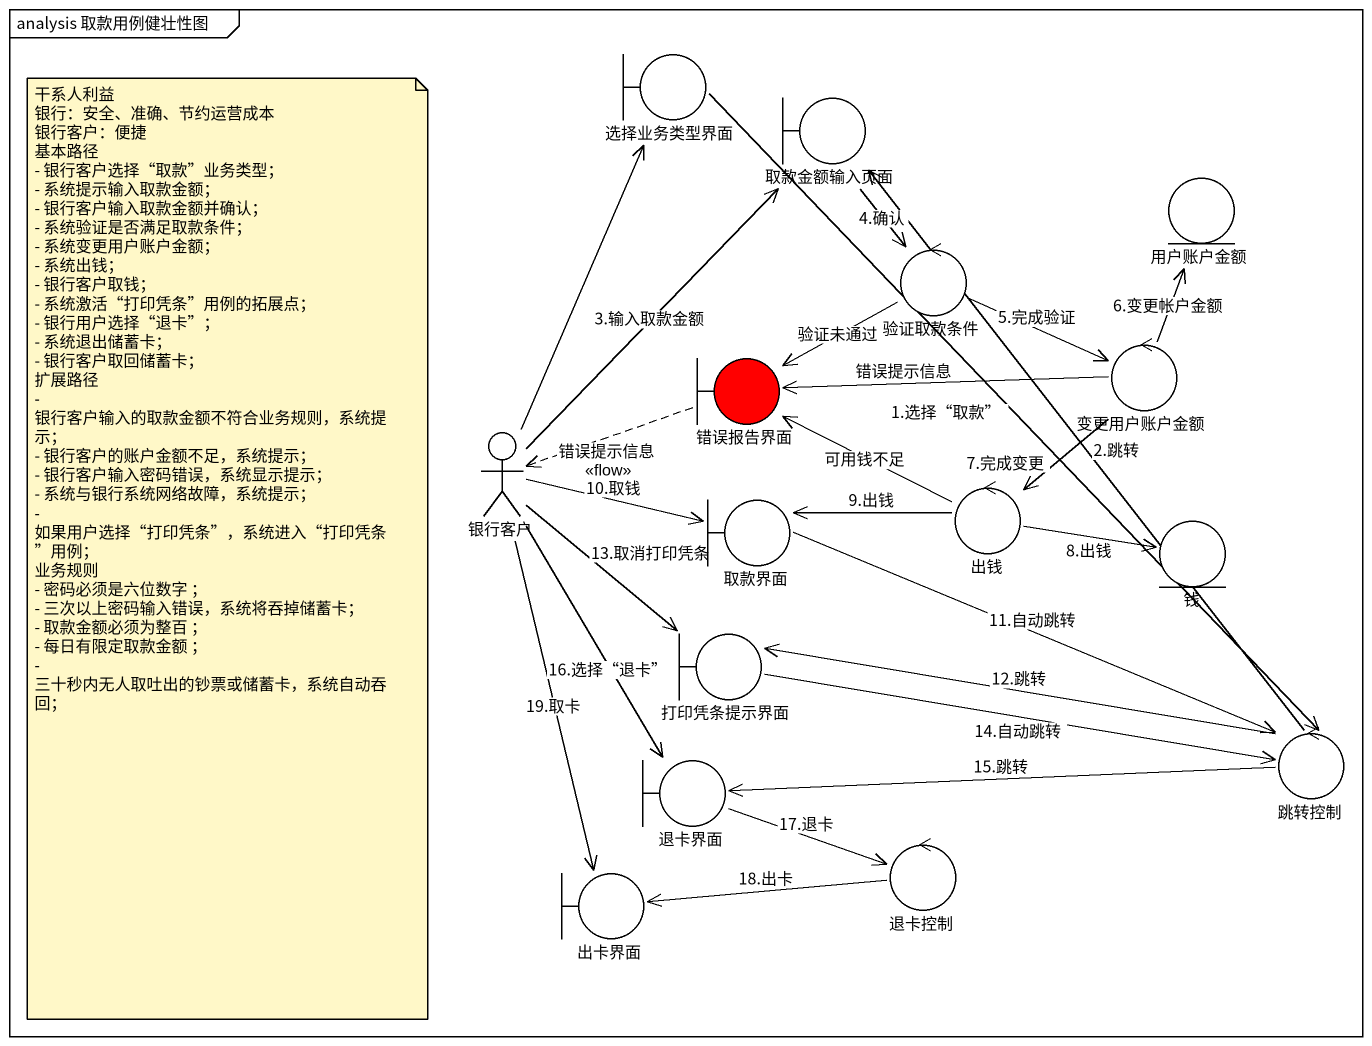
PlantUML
@startuml
mainframe analysis 取款用例健壮性图
boundary 选择业务类型界面
boundary 取款金额输入页面
entity 用户账户金额
control 验证取款条件
boundary 错误报告界面 #FF0000
control 变更用户账户金额
actor 银行客户
boundary 取款界面
control 出钱
entity 钱
boundary 打印凭条提示界面
control 跳转控制
boundary 退卡界面
boundary 出卡界面
control 退卡控制
选择业务类型界面 --> 跳转控制 : 1.选择“取款”
取款金额输入页面 --> 验证取款条件 : 4.确认
验证取款条件 -left-> 错误报告界面 : 验证未通过
验证取款条件 -right-> 变更用户账户金额 : 5.完成验证
错误报告界面 .left.> 银行客户 : 错误提示信息\n<<flow>>
变更用户账户金额 -up-> 用户账户金额 : 6.变更帐户金额
变更用户账户金额 -left-> 错误报告界面 : 错误提示信息
变更用户账户金额 --> 出钱 : 7.完成变更
银行客户 -up-> 选择业务类型界面
银行客户 -up-> 取款金额输入页面 : 3.输入取款金额
银行客户 -right-> 取款界面 : 10.取钱
银行客户 --> 打印凭条提示界面 : 13.取消打印凭条
银行客户 --> 退卡界面 : 16.选择“退卡”
银行客户 --> 出卡界面 : 19.取卡
取款界面 -right-> 跳转控制 : 11.自动跳转
出钱 -left-> 错误报告界面 : 可用钱不足
出钱 -left-> 取款界面 : 9.出钱
出钱 -right-> 钱 : 8.出钱
打印凭条提示界面 -right-> 跳转控制 : 14.自动跳转
跳转控制 -up-> 取款金额输入页面 : 2.跳转
跳转控制 -left-> 打印凭条提示界面 : 12.跳转
跳转控制 -left-> 退卡界面 : 15.跳转
退卡界面 -right-> 退卡控制 : 17.退卡
退卡控制 -left-> 出卡界面 : 18.出卡
note as N1
  干系人利益
  银行：安全、准确、节约运营成本
  银行客户：便捷
  基本路径
  - 银行客户选择“取款”业务类型；
  - 系统提示输入取款金额；
  - 银行客户输入取款金额并确认；
  - 系统验证是否满足取款条件；
  - 系统变更用户账户金额；
  - 系统出钱；
  - 银行客户取钱；
  - 系统激活“打印凭条”用例的拓展点；
  - 银行用户选择“退卡”；
  - 系统退出储蓄卡；
  - 银行客户取回储蓄卡；
  扩展路径
  - 银行客户输入的取款金额不符合业务规则，系统提示；
  - 银行客户的账户金额不足，系统提示；
  - 银行客户输入密码错误，系统显示提示；
  - 系统与银行系统网络故障，系统提示；
  - 如果用户选择“打印凭条”，系统进入“打印凭条”用例；
  业务规则
  - 密码必须是六位数字 ；
  - 三次以上密码输入错误，系统将吞掉储蓄卡；
  - 取款金额必须为整百 ；
  - 每日有限定取款金额 ；
  - 三十秒内无人取吐出的钞票或储蓄卡，系统自动吞回；
end note
@enduml
